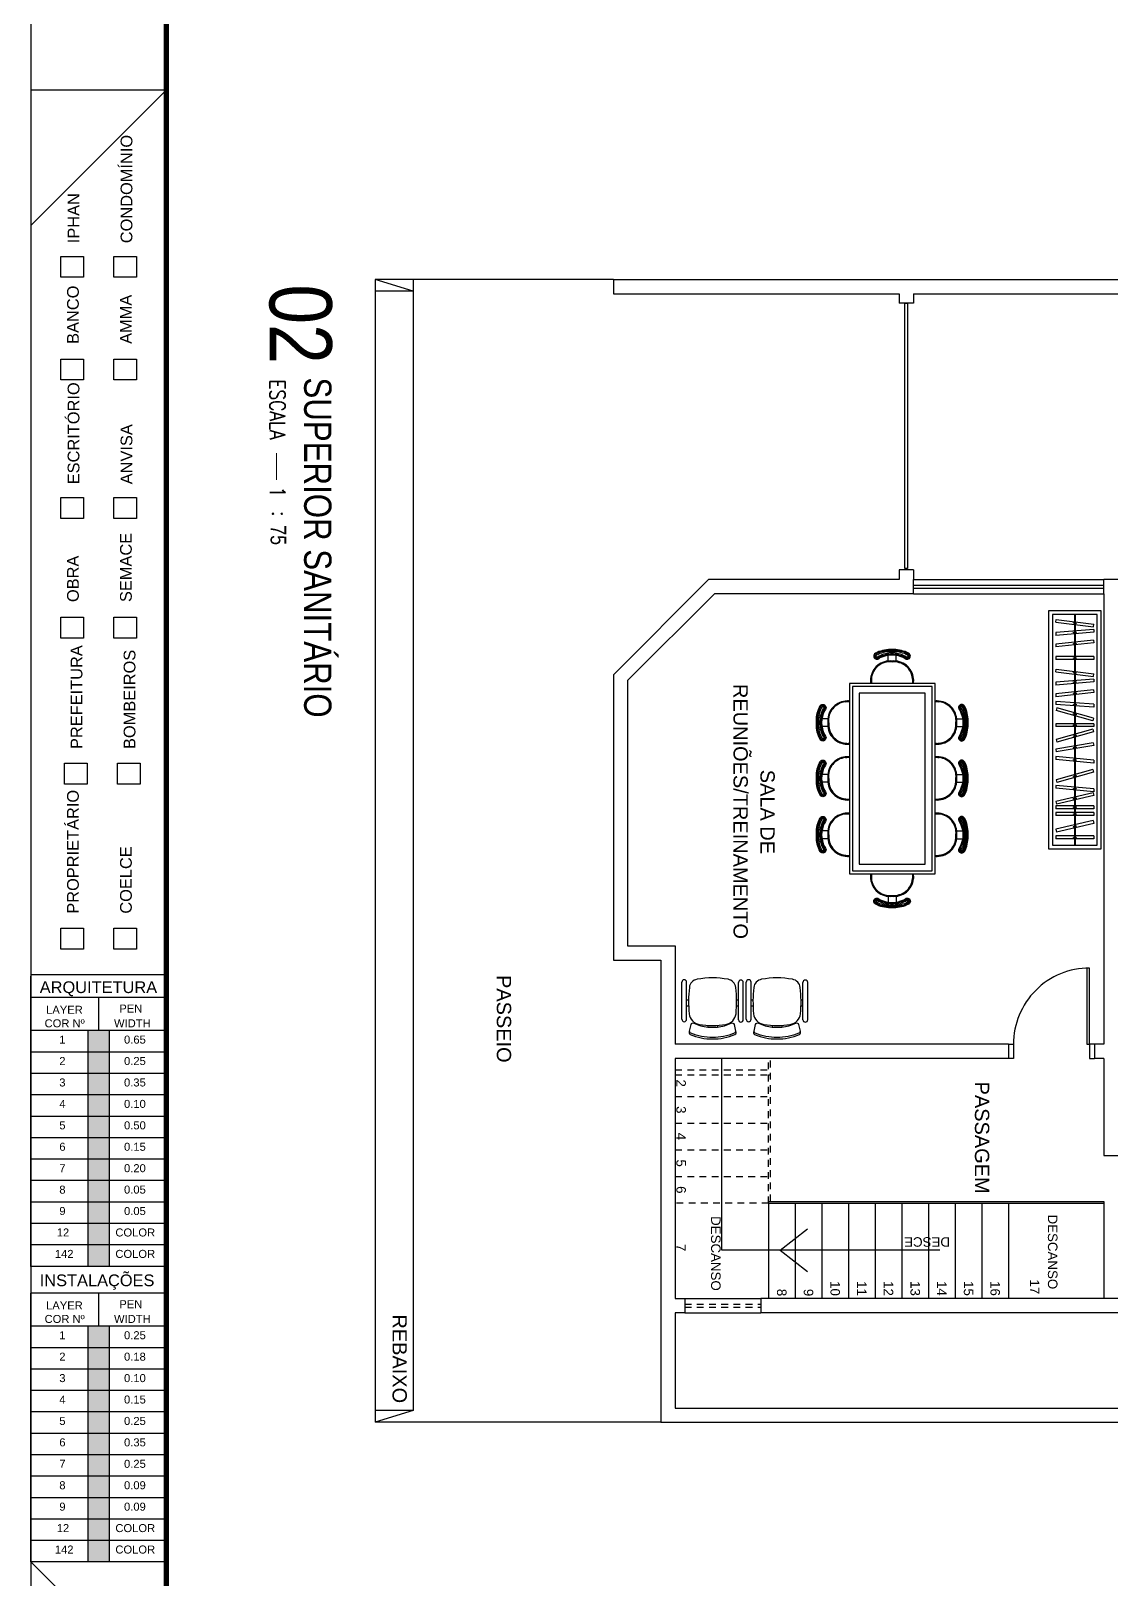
# Model space of a CAD drawing. Header units: millimetres. Extents: x 5512 to 5596, y 903 to 1082.
# Drawn here: x 5511.85 to 5531.81, y 1024.31 to 1052.91 of the extents above; entities that cross this region are included whole.
import ezdxf
from ezdxf.enums import TextEntityAlignment as Align

# ---------------------------------------------------------------- set-up
doc = ezdxf.new("R2010")
doc.units = ezdxf.units.MM
doc.linetypes.add('HIDDEN2', pattern=[0.1875, 0.125, -0.0625])
for name, color, linetype in [('0-COTAS', 8, 'Continuous'), ('E-TXT-G', 3, 'Continuous'), ('E-TXT-Y', 2, 'Continuous'), ('MOVEIS', 7, 'Continuous'), ("PRANCHA - PROJETU'S", 7, 'Continuous')]:
    doc.layers.add(name, color=color, linetype=linetype)
doc.layers.add('E-TXT-W', color=7, linetype='Continuous', lineweight=20)
doc.styles.add('ARIAL', font='arial.ttf', dxfattribs={"height": 2})
doc.styles.add('CARIMBO_DADOS', font='arial.ttf', dxfattribs={"height": 0.1})
doc.styles.add('F2', font='ARIALN.TTF')
doc.styles.add('REG140', font='romans.shx', dxfattribs={"width": 0.8, "height": 0.35})
doc.styles.add('REG80', font='romans.shx', dxfattribs={"width": 0.8, "height": 0.1})
doc.styles.add('SANSSERIF2', font='sanssb__.ttf', dxfattribs={"width": 0.8})

# ---------------------------------------------------------------- blocks, each defined once
blk = doc.blocks.new('ADFSGASDFG')
at = {"layer": "PRANCHA - PROJETU'S"}
h = blk.add_hatch(color=1, dxfattribs=at)
h.set_gradient(color1=(255, 0, 0), color2=(255, 0, 0), tint=1)
h.paths.add_polyline_path([(278.03, 60.265), (277.634, 60.265), (277.634, 59.869), (278.03, 59.869)])
h = blk.add_hatch(color=1, dxfattribs=at)
h.set_gradient(color1=(255, 255, 0), color2=(255, 255, 0), tint=1)
h.paths.add_polyline_path([(278.03, 59.473), (278.03, 59.869), (277.634, 59.869), (277.634, 59.473)])
h = blk.add_hatch(color=1, dxfattribs=at)
h.set_gradient(color1=(0, 255, 0), color2=(0, 255, 0), tint=1)
h.paths.add_polyline_path([(278.03, 59.473), (277.634, 59.473), (277.634, 59.077), (278.03, 59.077)])
h = blk.add_hatch(color=1, dxfattribs=at)
h.set_gradient(color1=(0, 255, 255), color2=(0, 255, 255), tint=1)
h.paths.add_polyline_path([(278.03, 59.077), (277.634, 59.077), (277.634, 58.681), (278.03, 58.681)])
h = blk.add_hatch(color=1, dxfattribs=at)
h.set_gradient(color1=(0, 0, 255), color2=(0, 0, 255), tint=1)
h.paths.add_polyline_path([(278.03, 58.681), (277.634, 58.681), (277.634, 58.285), (278.03, 58.285)])
h = blk.add_hatch(color=1, dxfattribs=at)
h.set_gradient(color1=(255, 0, 255), color2=(255, 0, 255), tint=1)
h.paths.add_polyline_path([(278.03, 58.285), (277.634, 58.285), (277.634, 57.889), (278.03, 57.889)])
h = blk.add_hatch(color=1, dxfattribs=at)
h.set_gradient(color1=(255, 255, 255), tint=1)
h.paths.add_polyline_path([(278.03, 57.889), (277.634, 57.889), (277.634, 57.493), (278.03, 57.493)])
h = blk.add_hatch(color=1, dxfattribs=at)
h.set_gradient(color1=(128, 128, 128), color2=(128, 128, 128), tint=1)
h.paths.add_polyline_path([(278.03, 57.493), (277.634, 57.493), (277.634, 57.097), (278.03, 57.097)])
h = blk.add_hatch(color=1, dxfattribs=at)
h.set_gradient(color1=(192, 192, 192), color2=(192, 192, 192), tint=1)
h.paths.add_polyline_path([(278.03, 57.097), (277.634, 57.097), (277.634, 56.701), (278.03, 56.701)])
h = blk.add_hatch(color=1, dxfattribs=at)
h.set_gradient(color1=(204, 0, 0), color2=(204, 0, 0), tint=1)
h.paths.add_polyline_path([(278.03, 56.305), (278.03, 56.701), (277.634, 56.701), (277.634, 56.305)])
h = blk.add_hatch(color=1, dxfattribs=at)
h.set_gradient(color1=(0, 153, 204), color2=(0, 153, 204), tint=1)
h.paths.add_polyline_path([(278.03, 56.305), (277.634, 56.305), (277.634, 55.909), (278.03, 55.909)])
h = blk.add_hatch(color=1, dxfattribs=at)
h.set_gradient(color1=(255, 0, 0), color2=(255, 0, 0), tint=1)
h.paths.add_polyline_path([(278.03, 54.802), (277.634, 54.802), (277.634, 54.406), (278.03, 54.406)])
h = blk.add_hatch(color=1, dxfattribs=at)
h.set_gradient(color1=(255, 255, 0), color2=(255, 255, 0), tint=1)
h.paths.add_polyline_path([(278.03, 54.01), (278.03, 54.406), (277.634, 54.406), (277.634, 54.01)])
h = blk.add_hatch(color=1, dxfattribs=at)
h.set_gradient(color1=(0, 255, 0), color2=(0, 255, 0), tint=1)
h.paths.add_polyline_path([(278.03, 54.01), (277.634, 54.01), (277.634, 53.614), (278.03, 53.614)])
h = blk.add_hatch(color=1, dxfattribs=at)
h.set_gradient(color1=(0, 255, 255), color2=(0, 255, 255), tint=1)
h.paths.add_polyline_path([(278.03, 53.614), (277.634, 53.614), (277.634, 53.218), (278.03, 53.218)])
h = blk.add_hatch(color=1, dxfattribs=at)
h.set_gradient(color1=(0, 0, 255), color2=(0, 0, 255), tint=1)
h.paths.add_polyline_path([(278.03, 53.218), (277.634, 53.218), (277.634, 52.822), (278.03, 52.822)])
h = blk.add_hatch(color=1, dxfattribs=at)
h.set_gradient(color1=(255, 0, 255), color2=(255, 0, 255), tint=1)
h.paths.add_polyline_path([(278.03, 52.822), (277.634, 52.822), (277.634, 52.426), (278.03, 52.426)])
h = blk.add_hatch(color=1, dxfattribs=at)
h.set_gradient(color1=(255, 255, 255), tint=1)
h.paths.add_polyline_path([(278.03, 52.426), (277.634, 52.426), (277.634, 52.03), (278.03, 52.03)])
h = blk.add_hatch(color=1, dxfattribs=at)
h.set_gradient(color1=(128, 128, 128), color2=(128, 128, 128), tint=1)
h.paths.add_polyline_path([(278.03, 52.03), (277.634, 52.03), (277.634, 51.634), (278.03, 51.634)])
h = blk.add_hatch(color=1, dxfattribs=at)
h.set_gradient(color1=(192, 192, 192), color2=(192, 192, 192), tint=1)
h.paths.add_polyline_path([(278.03, 51.634), (277.634, 51.634), (277.634, 51.238), (278.03, 51.238)])
h = blk.add_hatch(color=1, dxfattribs=at)
h.set_gradient(color1=(204, 0, 0), color2=(204, 0, 0), tint=1)
h.paths.add_polyline_path([(278.03, 50.842), (278.03, 51.238), (277.634, 51.238), (277.634, 50.842)])
h = blk.add_hatch(color=1, dxfattribs=at)
h.set_gradient(color1=(0, 153, 204), color2=(0, 153, 204), tint=1)
h.paths.add_polyline_path([(278.03, 50.842), (277.634, 50.842), (277.634, 50.446), (278.03, 50.446)])
at = {"layer": "PRANCHA - PROJETU'S", "color": 1}
for p, q in [((276.578, 107.346), (276.578, 47.946)), ((279.078, 77.646), (276.578, 75.146)), ((279.078, 77.646), (276.578, 77.646)), ((279.078, 47.946), (276.578, 50.446))]:
    blk.add_line(p, q, dxfattribs=at)
at = {"layer": "PRANCHA - PROJETU'S"}
for p, q in [((279.086, 61.299), (276.578, 61.299)), ((276.578, 55.909), (276.578, 61.272)), ((279.086, 60.876), (276.578, 60.876)), ((279.086, 60.876), (276.578, 60.876)), ((277.832, 60.265), (277.832, 60.876)), ((279.086, 60.876), (279.086, 55.909)), ((279.086, 60.265), (276.578, 60.265)), ((277.634, 55.909), (277.634, 60.265)), ((278.03, 55.909), (278.03, 60.265)), ((279.086, 59.869), (276.578, 59.869)), ((279.086, 59.473), (276.578, 59.473)), ((279.086, 59.077), (276.578, 59.077)), ((279.086, 58.681), (276.578, 58.681)), ((279.086, 58.285), (276.578, 58.285)), ((279.086, 57.889), (276.578, 57.889)), ((279.086, 57.493), (276.578, 57.493)), ((279.086, 57.097), (276.578, 57.097)), ((279.086, 56.701), (276.578, 56.701)), ((279.086, 56.305), (276.578, 56.305)), ((279.086, 55.909), (276.578, 55.909)), ((279.086, 55.413), (276.578, 55.413)), ((276.578, 50.446), (276.578, 55.413)), ((277.832, 54.802), (277.832, 55.413)), ((279.086, 55.413), (279.086, 50.446)), ((279.086, 54.802), (276.578, 54.802)), ((277.634, 50.446), (277.634, 54.802)), ((278.03, 50.446), (278.03, 54.802)), ((279.086, 54.406), (276.578, 54.406)), ((279.086, 54.01), (276.578, 54.01)), ((279.086, 53.614), (276.578, 53.614)), ((279.086, 53.218), (276.578, 53.218)), ((279.086, 52.822), (276.578, 52.822)), ((279.086, 52.426), (276.578, 52.426)), ((279.086, 52.03), (276.578, 52.03)), ((279.086, 51.634), (276.578, 51.634)), ((279.086, 51.238), (276.578, 51.238)), ((279.086, 50.842), (276.578, 50.842)), ((279.086, 50.446), (276.578, 50.446))]:
    blk.add_line(p, q, dxfattribs=at)
at = {"layer": "PRANCHA - PROJETU'S", "color": 4, "const_width": 0.1}
blk.add_lwpolyline([(279.078, 106.346), (359.678, 106.346), (359.678, 48.946), (279.078, 48.946)], close=True, dxfattribs=at)
at = {"layer": "PRANCHA - PROJETU'S"}
for points in [[(277.13, 74.573), (277.548, 74.573), (277.548, 74.187), (277.13, 74.187)], [(278.109, 74.573), (278.526, 74.573), (278.526, 74.187), (278.109, 74.187)], [(277.13, 72.674), (277.548, 72.674), (277.548, 72.289), (277.13, 72.289)], [(278.109, 72.674), (278.526, 72.674), (278.526, 72.289), (278.109, 72.289)], [(277.13, 70.118), (277.548, 70.118), (277.548, 69.732), (277.13, 69.732)], [(278.109, 70.118), (278.526, 70.118), (278.526, 69.732), (278.109, 69.732)], [(277.13, 67.904), (277.548, 67.904), (277.548, 67.518), (277.13, 67.518)], [(278.109, 67.904), (278.526, 67.904), (278.526, 67.518), (278.109, 67.518)], [(277.197, 65.206), (277.615, 65.206), (277.615, 64.821), (277.197, 64.821)], [(278.176, 65.206), (278.594, 65.206), (278.594, 64.821), (278.176, 64.821)], [(277.13, 62.158), (277.548, 62.158), (277.548, 61.773), (277.13, 61.773)], [(278.109, 62.158), (278.526, 62.158), (278.526, 61.773), (278.109, 61.773)]]:
    blk.add_lwpolyline(points, close=True, dxfattribs=at)
at = {"layer": "PRANCHA - PROJETU'S", "color": 2, "style": 'ARIAL'}
for s, height, p in [('CONDOMÍNIO', 0.2168, (278.235, 74.816)), ('IPHAN', 0.2168, (277.256, 74.816)), ('BANCO', 0.2168, (277.245, 72.956)), ('AMMA', 0.2168, (278.224, 72.956)), ('ESCRITÓRIO', 0.2168, (277.256, 70.361)), ('ANVISA', 0.2168, (278.235, 70.361)), ('SEMACE', 0.2168, (278.224, 68.185)), ('OBRA', 0.2168, (277.245, 68.185)), ('PREFEITURA', 0.2168, (277.312, 65.469)), ('BOMBEIROS', 0.2168, (278.291, 65.469)), ('PROPRIETÁRIO', 0.21676, (277.245, 62.426)), ('COELCE', 0.2168, (278.224, 62.426))]:
    blk.add_text(s, height=height, rotation=90, dxfattribs=at).set_placement(p, align=Align.TOP_LEFT)
for s, p in [('ARQUITETURA', (276.74, 61.176)), ('INSTALAÇÕES', (276.74, 55.759))]:
    blk.add_text(s, height=0.21676, dxfattribs=at).set_placement(p, align=Align.TOP_LEFT)
at = {"layer": "PRANCHA - PROJETU'S", "style": 'ARIAL'}
for s, height, p in [('LAYER', 0.1479, (276.858, 60.724)), ('PEN', 0.1479, (278.211, 60.747)), ('COR Nº', 0.1479, (276.83, 60.474)), ('WIDTH', 0.1479, (278.113, 60.474)), ('1', 0.148, (277.102, 60.173)), ('0.65', 0.1479, (278.298, 60.173)), ('2', 0.148, (277.102, 59.777)), ('0.25', 0.1479, (278.298, 59.777)), ('3', 0.148, (277.102, 59.381)), ('0.35', 0.1479, (278.298, 59.381)), ('4', 0.148, (277.102, 58.985)), ('0.10', 0.1479, (278.298, 58.985)), ('5', 0.148, (277.102, 58.589)), ('0.50', 0.1479, (278.298, 58.589)), ('6', 0.148, (277.102, 58.193)), ('0.15', 0.1479, (278.298, 58.193)), ('7', 0.148, (277.102, 57.797)), ('0.20', 0.1479, (278.298, 57.797)), ('8', 0.148, (277.102, 57.401)), ('0.05', 0.1479, (278.298, 57.401)), ('9', 0.148, (277.102, 57.005)), ('0.05', 0.1479, (278.298, 57.005)), ('12', 0.1479, (277.055, 56.609)), ('COLOR', 0.1479, (278.138, 56.609)), ('142', 0.1479, (277.02, 56.213)), ('COLOR', 0.1479, (278.138, 56.213)), ('LAYER', 0.1479, (276.858, 55.261)), ('PEN', 0.1479, (278.211, 55.284)), ('COR Nº', 0.1479, (276.83, 55.011)), ('WIDTH', 0.1479, (278.113, 55.011)), ('1', 0.148, (277.102, 54.71)), ('0.25', 0.1479, (278.298, 54.71)), ('2', 0.148, (277.102, 54.314)), ('0.18', 0.1479, (278.298, 54.314)), ('3', 0.148, (277.102, 53.918)), ('0.10', 0.1479, (278.298, 53.918)), ('4', 0.148, (277.102, 53.522)), ('0.15', 0.1479, (278.298, 53.522)), ('5', 0.148, (277.102, 53.126)), ('0.25', 0.1479, (278.298, 53.126)), ('6', 0.148, (277.102, 52.73)), ('0.35', 0.1479, (278.298, 52.73)), ('7', 0.148, (277.102, 52.334)), ('0.25', 0.1479, (278.298, 52.334)), ('8', 0.148, (277.102, 51.938)), ('0.09', 0.1479, (278.298, 51.938)), ('9', 0.148, (277.102, 51.542)), ('0.09', 0.1479, (278.298, 51.542)), ('12', 0.1479, (277.055, 51.146)), ('COLOR', 0.1479, (278.138, 51.146)), ('142', 0.1479, (277.02, 50.75)), ('COLOR', 0.1479, (278.138, 50.75))]:
    blk.add_text(s, height=height, dxfattribs=at).set_placement(p, align=Align.TOP_LEFT)
blk = doc.blocks.new('MESA3')
for p, q in [((-0.028, 1.198), (-0.028, 1.26)), ((0.056, 1.198), (0.056, 1.26)), ((-0.665, 0.593), (-0.727, 0.593)), ((-0.665, 0.51), (-0.727, 0.51)), ((0.688, 0.593), (0.75, 0.593)), ((0.688, 0.51), (0.75, 0.51)), ((-0.665, 0.001), (-0.727, 0.001)), ((0.688, 0.001), (0.75, 0.001)), ((-0.665, -0.082), (-0.727, -0.082)), ((0.688, -0.082), (0.75, -0.082)), ((-0.665, -0.584), (-0.727, -0.584)), ((0.688, -0.584), (0.75, -0.584)), ((-0.665, -0.667), (-0.727, -0.667)), ((0.688, -0.667), (0.75, -0.667)), ((-0.028, -1.272), (-0.028, -1.334)), ((0.056, -1.272), (0.056, -1.334))]:
    blk.add_line(p, q)
for points in [[(-0.004, 1.319), (0.032, 1.319, -0.126461), (0.189, 1.28, -1.05486), (0.154, 1.223), (0.137, 1.234, 0.10861), (0.014, 1.264, 0.10861), (-0.109, 1.234), (-0.126, 1.223, -1.05486), (-0.161, 1.28, -0.126461), (-0.004, 1.319), (0.031, 1.319)], [(-0.785, 0.569), (-0.785, 0.533, 0.126461), (-0.747, 0.377, 1.05486), (-0.69, 0.412), (-0.701, 0.429, -0.10861), (-0.73, 0.552, -0.10861), (-0.701, 0.675), (-0.69, 0.692, 1.05486), (-0.747, 0.727, 0.126461), (-0.785, 0.57), (-0.785, 0.534)], [(0.808, 0.569), (0.808, 0.533, -0.126461), (0.77, 0.377, -1.05486), (0.713, 0.412), (0.724, 0.429, 0.10861), (0.753, 0.552, 0.10861), (0.724, 0.675), (0.713, 0.692, -1.05486), (0.77, 0.727, -0.126461), (0.808, 0.57), (0.808, 0.534)], [(-0.785, -0.023), (-0.785, -0.059, 0.126461), (-0.747, -0.215, 1.05486), (-0.69, -0.18), (-0.701, -0.163, -0.10861), (-0.73, -0.04, -0.10861), (-0.701, 0.083), (-0.69, 0.1, 1.05486), (-0.747, 0.135, 0.126461), (-0.785, -0.022), (-0.785, -0.058)], [(0.808, -0.023), (0.808, -0.059, -0.126461), (0.77, -0.215, -1.05486), (0.713, -0.18), (0.724, -0.163, 0.10861), (0.753, -0.04, 0.10861), (0.724, 0.083), (0.713, 0.1, -1.05486), (0.77, 0.135, -0.126461), (0.808, -0.022), (0.808, -0.058)], [(-0.785, -0.608), (-0.785, -0.644, 0.126461), (-0.747, -0.8, 1.05486), (-0.69, -0.765), (-0.701, -0.748, -0.10861), (-0.73, -0.625, -0.10861), (-0.701, -0.502), (-0.69, -0.485, 1.05486), (-0.747, -0.45, 0.126461), (-0.785, -0.607), (-0.785, -0.643)], [(0.808, -0.608), (0.808, -0.644, -0.126461), (0.77, -0.8, -1.05486), (0.713, -0.765), (0.724, -0.748, 0.10861), (0.753, -0.625, 0.10861), (0.724, -0.502), (0.713, -0.485, -1.05486), (0.77, -0.45, -0.126461), (0.808, -0.607), (0.808, -0.643)], [(-0.004, -1.392), (0.032, -1.392, 0.126461), (0.189, -1.354, 1.05486), (0.154, -1.297), (0.137, -1.308, -0.10861), (0.014, -1.338, -0.10861), (-0.109, -1.308), (-0.126, -1.297, 1.05486), (-0.161, -1.354, 0.126461), (-0.004, -1.392), (0.031, -1.392)]]:
    blk.add_lwpolyline(points, format="xyb")
for points in [[(0.014, 1.313), (0.032, 1.313, -0.12647), (0.186, 1.275, -1.057116), (0.157, 1.229), (0.14, 1.24, 0.109005), (0.014, 1.27, 0.109005), (-0.112, 1.24), (-0.13, 1.229, -1.057116), (-0.158, 1.275, -0.12647), (-0.004, 1.313)], [(0.014, 1.308), (0.032, 1.308, -0.126475), (0.184, 1.271, -1.059183), (0.16, 1.232), (0.142, 1.243, 0.109269), (0.014, 1.274, 0.109269), (-0.114, 1.243), (-0.132, 1.232, -1.059183), (-0.156, 1.271, -0.126475), (-0.004, 1.308)], [(0.014, 1.296), (0.032, 1.296, -0.126481), (0.178, 1.26, -1.071489), (0.167, 1.243), (0.148, 1.254, 0.110003), (0.014, 1.287, 0.110003), (-0.12, 1.254), (-0.139, 1.243, -1.071489), (-0.15, 1.26, -0.126481), (-0.004, 1.296)], [(-0.779, 0.552), (-0.779, 0.533, 0.12647), (-0.741, 0.38, 1.057116), (-0.695, 0.408), (-0.706, 0.426, -0.109005), (-0.737, 0.552, -0.109005), (-0.706, 0.678), (-0.695, 0.695, 1.057116), (-0.741, 0.724, 0.12647), (-0.779, 0.57)], [(-0.775, 0.552), (-0.775, 0.533, 0.126475), (-0.737, 0.382, 1.059183), (-0.699, 0.406), (-0.71, 0.423, -0.109269), (-0.741, 0.552, -0.109269), (-0.71, 0.68), (-0.699, 0.698, 1.059183), (-0.737, 0.722, 0.126475), (-0.775, 0.57)], [(-0.762, 0.552), (-0.762, 0.533, 0.126481), (-0.726, 0.388, 1.071489), (-0.709, 0.399), (-0.721, 0.417, -0.110003), (-0.753, 0.552, -0.110003), (-0.721, 0.686), (-0.709, 0.705, 1.071489), (-0.726, 0.716, 0.126481), (-0.762, 0.57)], [(0.802, 0.552), (0.802, 0.533, -0.12647), (0.764, 0.38, -1.057116), (0.718, 0.408), (0.729, 0.426, 0.109005), (0.76, 0.552, 0.109005), (0.729, 0.678), (0.718, 0.695, -1.057116), (0.764, 0.724, -0.12647), (0.802, 0.57)], [(0.798, 0.552), (0.798, 0.533, -0.126475), (0.76, 0.382, -1.059183), (0.722, 0.406), (0.733, 0.423, 0.109269), (0.764, 0.552, 0.109269), (0.733, 0.68), (0.722, 0.698, -1.059183), (0.76, 0.722, -0.126475), (0.798, 0.57)], [(0.785, 0.552), (0.785, 0.533, -0.126481), (0.749, 0.388, -1.071489), (0.732, 0.399), (0.744, 0.417, 0.110003), (0.776, 0.552, 0.110003), (0.744, 0.686), (0.732, 0.705, -1.071489), (0.749, 0.716, -0.126481), (0.785, 0.57)], [(-0.779, -0.04), (-0.779, -0.059, 0.12647), (-0.741, -0.212, 1.057116), (-0.695, -0.184), (-0.706, -0.166, -0.109005), (-0.737, -0.04, -0.109005), (-0.706, 0.086), (-0.695, 0.103, 1.057116), (-0.741, 0.132, 0.12647), (-0.779, -0.022)], [(-0.775, -0.04), (-0.775, -0.059, 0.126475), (-0.737, -0.21, 1.059183), (-0.699, -0.186), (-0.71, -0.169, -0.109269), (-0.741, -0.04, -0.109269), (-0.71, 0.088), (-0.699, 0.106, 1.059183), (-0.737, 0.13, 0.126475), (-0.775, -0.022)], [(-0.762, -0.04), (-0.762, -0.059, 0.126481), (-0.726, -0.204, 1.071489), (-0.709, -0.193), (-0.721, -0.175, -0.110003), (-0.753, -0.04, -0.110003), (-0.721, 0.094), (-0.709, 0.113, 1.071489), (-0.726, 0.124, 0.126481), (-0.762, -0.022)], [(0.802, -0.04), (0.802, -0.059, -0.12647), (0.764, -0.212, -1.057116), (0.718, -0.184), (0.729, -0.166, 0.109005), (0.76, -0.04, 0.109005), (0.729, 0.086), (0.718, 0.103, -1.057116), (0.764, 0.132, -0.12647), (0.802, -0.022)], [(0.798, -0.04), (0.798, -0.059, -0.126475), (0.76, -0.21, -1.059183), (0.722, -0.186), (0.733, -0.169, 0.109269), (0.764, -0.04, 0.109269), (0.733, 0.088), (0.722, 0.106, -1.059183), (0.76, 0.13, -0.126475), (0.798, -0.022)], [(0.785, -0.04), (0.785, -0.059, -0.126481), (0.749, -0.204, -1.071489), (0.732, -0.193), (0.744, -0.175, 0.110003), (0.776, -0.04, 0.110003), (0.744, 0.094), (0.732, 0.113, -1.071489), (0.749, 0.124, -0.126481), (0.785, -0.022)], [(-0.779, -0.625), (-0.779, -0.644, 0.12647), (-0.741, -0.797, 1.057116), (-0.695, -0.769), (-0.706, -0.751, -0.109005), (-0.737, -0.625, -0.109005), (-0.706, -0.499), (-0.695, -0.482, 1.057116), (-0.741, -0.453, 0.12647), (-0.779, -0.607)], [(-0.775, -0.625), (-0.775, -0.644, 0.126475), (-0.737, -0.795, 1.059183), (-0.699, -0.771), (-0.71, -0.753, -0.109269), (-0.741, -0.625, -0.109269), (-0.71, -0.497), (-0.699, -0.479, 1.059183), (-0.737, -0.455, 0.126475), (-0.775, -0.607)], [(-0.762, -0.625), (-0.762, -0.644, 0.126481), (-0.726, -0.789, 1.071489), (-0.709, -0.778), (-0.721, -0.76, -0.110003), (-0.753, -0.625, -0.110003), (-0.721, -0.491), (-0.709, -0.472, 1.071489), (-0.726, -0.461, 0.126481), (-0.762, -0.607)], [(0.802, -0.625), (0.802, -0.644, -0.12647), (0.764, -0.797, -1.057116), (0.718, -0.769), (0.729, -0.751, 0.109005), (0.76, -0.625, 0.109005), (0.729, -0.499), (0.718, -0.482, -1.057116), (0.764, -0.453, -0.12647), (0.802, -0.607)], [(0.798, -0.625), (0.798, -0.644, -0.126475), (0.76, -0.795, -1.059183), (0.722, -0.771), (0.733, -0.753, 0.109269), (0.764, -0.625, 0.109269), (0.733, -0.497), (0.722, -0.479, -1.059183), (0.76, -0.455, -0.126475), (0.798, -0.607)], [(0.785, -0.625), (0.785, -0.644, -0.126481), (0.749, -0.789, -1.071489), (0.732, -0.778), (0.744, -0.76, 0.110003), (0.776, -0.625, 0.110003), (0.744, -0.491), (0.732, -0.472, -1.071489), (0.749, -0.461, -0.126481), (0.785, -0.607)], [(0.014, -1.386), (0.032, -1.386, 0.12647), (0.186, -1.348, 1.057116), (0.157, -1.302), (0.14, -1.313, -0.109005), (0.014, -1.344, -0.109005), (-0.112, -1.313), (-0.13, -1.302, 1.057116), (-0.158, -1.348, 0.12647), (-0.004, -1.386)], [(0.014, -1.382), (0.032, -1.382, 0.126475), (0.184, -1.345, 1.059183), (0.16, -1.306), (0.142, -1.317, -0.109269), (0.014, -1.348, -0.109269), (-0.114, -1.317), (-0.132, -1.306, 1.059183), (-0.156, -1.345, 0.126475), (-0.004, -1.382)], [(0.014, -1.369), (0.032, -1.369, 0.126481), (0.178, -1.334, 1.071489), (0.167, -1.316), (0.148, -1.328, -0.110003), (0.014, -1.361, -0.110003), (-0.12, -1.328), (-0.139, -1.316, 1.071489), (-0.15, -1.334, 0.126481), (-0.004, -1.369)]]:
    blk.add_lwpolyline(points, format="xyb", close=True)
for points in [[(-0.438, -1.037), (0.462, -1.037), (0.462, 0.963), (-0.438, 0.963)], [(-0.406, -1.004), (0.429, -1.004), (0.429, 0.93), (-0.406, 0.93)], [(-0.335, -0.934), (0.359, -0.934), (0.359, 0.86), (-0.335, 0.86)]]:
    blk.add_lwpolyline(points, close=True)
for centre, radius, start, end in [((-0.007, 0.994), 0.205, 84.0185, 174.1891), ((-0.007, 0.994), 0.195, 84.0185, 174.1891), ((0.035, 0.994), 0.205, 5.8109, 95.9815), ((0.035, 0.994), 0.197, 5.8109, 95.9815), ((-0.089, 0.993), 0.125, 169.512, 193.6547), ((-0.089, 0.993), 0.115, 169.512, 193.6547), ((0.116, 0.993), 0.115, 346.3453, 10.488), ((0.116, 0.993), 0.125, 346.3453, 10.488), ((-0.461, 0.573), 0.205, 95.8109, 185.9815), ((-0.461, 0.573), 0.195, 95.8109, 185.9815), ((-0.459, 0.654), 0.125, 80.5286, 100.488), ((-0.459, 0.654), 0.115, 79.7648, 100.488), ((0.482, 0.654), 0.125, 79.512, 99.4714), ((0.482, 0.654), 0.115, 79.512, 100.2352), ((0.484, 0.573), 0.195, 354.0185, 84.1891), ((0.484, 0.573), 0.205, 354.0185, 84.1891), ((-0.461, 0.53), 0.205, 174.0185, 264.1891), ((-0.461, 0.53), 0.197, 174.0185, 264.1891), ((0.484, 0.53), 0.197, 275.8109, 5.9815), ((0.484, 0.53), 0.205, 275.8109, 5.9815), ((-0.459, 0.449), 0.125, 259.512, 279.4714), ((-0.459, 0.449), 0.115, 259.512, 280.2537), ((0.482, 0.449), 0.115, 259.7463, 280.488), ((0.482, 0.449), 0.125, 260.5286, 280.488), ((-0.461, -0.019), 0.205, 95.8109, 185.9815), ((-0.461, -0.019), 0.195, 95.8109, 185.9815), ((-0.459, 0.062), 0.125, 80.5286, 100.488), ((-0.459, 0.062), 0.115, 79.7648, 100.488), ((0.482, 0.062), 0.125, 79.512, 99.4714), ((0.482, 0.062), 0.115, 79.512, 100.2352), ((0.484, -0.019), 0.195, 354.0185, 84.1891), ((0.484, -0.019), 0.205, 354.0185, 84.1891), ((-0.461, -0.062), 0.205, 174.0185, 264.1891), ((-0.461, -0.062), 0.197, 174.0185, 264.1891), ((0.484, -0.062), 0.197, 275.8109, 5.9815), ((0.484, -0.062), 0.205, 275.8109, 5.9815), ((-0.459, -0.143), 0.125, 259.512, 279.4714), ((-0.459, -0.143), 0.115, 259.512, 280.2537), ((0.482, -0.143), 0.115, 259.7463, 280.488), ((0.482, -0.143), 0.125, 260.5286, 280.488), ((-0.461, -0.604), 0.205, 95.8109, 185.9815), ((-0.461, -0.604), 0.195, 95.8109, 185.9815), ((-0.459, -0.523), 0.125, 80.5286, 100.488), ((-0.459, -0.523), 0.115, 79.7648, 100.488), ((0.482, -0.523), 0.125, 79.512, 99.4714), ((0.482, -0.523), 0.115, 79.512, 100.2352), ((0.484, -0.604), 0.195, 354.0185, 84.1891), ((0.484, -0.604), 0.205, 354.0185, 84.1891), ((-0.461, -0.647), 0.205, 174.0185, 264.1891), ((-0.461, -0.647), 0.197, 174.0185, 264.1891), ((0.484, -0.647), 0.197, 275.8109, 5.9815), ((0.484, -0.647), 0.205, 275.8109, 5.9815), ((-0.459, -0.728), 0.125, 259.512, 279.4714), ((-0.459, -0.728), 0.115, 259.512, 280.2537), ((0.482, -0.728), 0.115, 259.7463, 280.488), ((0.482, -0.728), 0.125, 260.5286, 280.488), ((-0.089, -1.066), 0.125, 166.3453, 190.488), ((-0.007, -1.068), 0.205, 185.8109, 275.9815), ((-0.089, -1.066), 0.115, 166.3453, 190.488), ((-0.007, -1.068), 0.195, 185.8109, 275.9815), ((0.035, -1.068), 0.205, 264.0185, 354.1891), ((0.035, -1.068), 0.197, 264.0185, 354.1891), ((0.116, -1.066), 0.115, 349.512, 13.6547), ((0.116, -1.066), 0.125, 349.512, 13.6547)]:
    blk.add_arc(centre, radius, start, end)
blk = doc.blocks.new('IND_DES')
at = {"layer": 'E-TXT-W'}
blk.add_line((0.0269, -0.2428), (0.1984, -0.2428), dxfattribs=at)
at = {"layer": 'E-TXT-G', "style": 'REG80', "width": 0.8}
for s, p in [('ESCALA', (-0.4463, -0.2864)), ('1', (0.2426, -0.2864)), (':', (0.3988, -0.2706))]:
    blk.add_text(s, height=0.1, dxfattribs=at).set_placement(p)
blk.add_attdef('ESCALA', (0.4897, -0.2812), '', height=0.1, dxfattribs=at)
at = {"layer": 'E-TXT-W', "style": 'SANSSERIF2', "width": 0.6}
blk.add_attdef('00', text='', height=0.4, dxfattribs=at).set_placement((-0.7083, -0.2881), align=Align.CENTER)
at = {"layer": 'E-TXT-Y', "style": 'REG140', "width": 0.8}
for tag, p in [('PROJETO', (-0.4563, 0.1829)), ('DESENHO', (-0.4582, -0.0658))]:
    blk.add_attdef(tag, p, '', height=0.175, dxfattribs=at)
blk = doc.blocks.new('CADEIRA2')
at = {"layer": 'MOVEIS'}
for p, q in [((-0.315, 0.207), (-0.315, 0.598)), ((-0.265, 0.207), (-0.265, 0.598)), ((0.28, 0.203), (0.28, 0.594)), ((0.33, 0.203), (0.33, 0.594)), ((-0.245, 0.407), (-0.265, 0.407)), ((-0.244, 0.346), (-0.265, 0.346)), ((0.28, 0.346), (0.259, 0.346)), ((0.28, 0.407), (0.26, 0.407)), ((-0.042, 0.144), (-0.042, 0.125)), ((0.058, 0.144), (0.058, 0.125))]:
    blk.add_line(p, q, dxfattribs=at)
blk.add_lwpolyline([(0.147, 0.153, 0.340817), (0.254, 0.266, 0.05523), (0.251, 0.541, 0.328643), (0.17, 0.627, 0.09095), (-0.155, 0.627, 0.328643), (-0.236, 0.541, 0.05523), (-0.238, 0.266, 0.340817), (-0.132, 0.153, 0.077917)], format="xyb", close=True, dxfattribs=at)
for points in [[(0.058, 0.125, 0.100785), (0.204, 0.167, -0.49505), (0.233, 0.154), (0.249, 0.083, -0.365963), (0.236, 0.06, -0.0944), (0.008, 0.015, -0.0944), (-0.221, 0.06, -0.365963), (-0.233, 0.083), (-0.217, 0.154, -0.49505), (-0.188, 0.167, 0.100785), (-0.042, 0.125, 0.100785)], [(-0.233, 0.081, 0.481357), (-0.228, 0.046, 0.097119), (0.008, 0.001, 0.097119), (0.243, 0.046, 0.481357), (0.249, 0.081)]]:
    blk.add_lwpolyline(points, format="xyb", dxfattribs=at)
for centre, radius, start, end in [((-0.29, 0.598), 0.025, 0, 180), ((0.305, 0.594), 0.025, 0, 180), ((-0.29, 0.207), 0.025, 180, 0), ((0.305, 0.203), 0.025, 180, 0), ((0.008, 0.67), 0.547, 264.7595, 275.2405)]:
    blk.add_arc(centre, radius, start, end, dxfattribs=at)
blk = doc.blocks.new('GUARD250')
at = {"layer": 'MOVEIS'}
for p, q in [((2.5, 0.55), (0, 0.55)), ((0, 0.55), (0, 0)), ((2.46, 0.51), (0.04, 0.51)), ((0.04, 0.51), (0.04, 0.04)), ((2.46, 0.04), (2.46, 0.51)), ((2.5, 0), (2.5, 0.55)), ((0.091, 0.078), (0.14, 0.475)), ((0.12, 0.074), (0.17, 0.471)), ((0.17, 0.471), (0.14, 0.475)), ((0.196, 0.473), (0.226, 0.475)), ((0.196, 0.473), (0.228, 0.074)), ((0.226, 0.475), (0.258, 0.077)), ((0.308, 0.472), (0.337, 0.475)), ((0.308, 0.472), (0.351, 0.074)), ((0.337, 0.475), (0.38, 0.077)), ((0.481, 0.475), (0.481, 0.075)), ((0.481, 0.475), (0.511, 0.475)), ((0.511, 0.475), (0.511, 0.075)), ((0.612, 0.078), (0.662, 0.475)), ((0.642, 0.074), (0.691, 0.471)), ((0.691, 0.471), (0.662, 0.475)), ((0.718, 0.473), (0.747, 0.475)), ((0.718, 0.473), (0.75, 0.074)), ((0.747, 0.475), (0.78, 0.077)), ((0.829, 0.472), (0.859, 0.475)), ((0.829, 0.472), (0.872, 0.074)), ((0.859, 0.475), (0.902, 0.077)), ((0.982, 0.475), (0.954, 0.076)), ((0.982, 0.475), (1.012, 0.473)), ((1.012, 0.473), (0.984, 0.074)), ((1.127, 0.472), (1.018, 0.087)), ((1.156, 0.464), (1.047, 0.079)), ((1.127, 0.472), (1.156, 0.464)), ((1.186, 0.475), (1.186, 0.075)), ((1.186, 0.475), (1.216, 0.475)), ((1.216, 0.475), (1.216, 0.075)), ((1.243, 0.464), (1.272, 0.472)), ((1.243, 0.464), (1.351, 0.079)), ((1.272, 0.472), (1.38, 0.087)), ((1.387, 0.469), (1.416, 0.474)), ((1.387, 0.469), (1.453, 0.075)), ((1.416, 0.474), (1.482, 0.08)), ((1.569, 0.475), (1.531, 0.077)), ((1.599, 0.473), (1.561, 0.074)), ((1.569, 0.475), (1.599, 0.473)), ((1.666, 0.464), (1.695, 0.472)), ((1.666, 0.464), (1.775, 0.079)), ((1.695, 0.472), (1.804, 0.087)), ((1.87, 0.475), (1.833, 0.077)), ((1.9, 0.473), (1.863, 0.074)), ((1.87, 0.475), (1.9, 0.473)), ((1.911, 0.466), (1.94, 0.473)), ((1.911, 0.466), (2.003, 0.076)), ((1.94, 0.473), (2.032, 0.083)), ((2.048, 0.475), (2.048, 0.075)), ((2.048, 0.475), (2.078, 0.475)), ((2.078, 0.475), (2.078, 0.075)), ((2.119, 0.475), (2.119, 0.075)), ((2.119, 0.475), (2.149, 0.475)), ((2.149, 0.475), (2.149, 0.075)), ((2.203, 0.466), (2.232, 0.473)), ((2.203, 0.466), (2.294, 0.076)), ((2.232, 0.473), (2.324, 0.083)), ((2.363, 0.475), (2.363, 0.075)), ((2.363, 0.475), (2.393, 0.475)), ((2.393, 0.475), (2.393, 0.075)), ((0.04, 0.28), (2.46, 0.28)), ((0.04, 0.27), (2.46, 0.27)), ((0.129, 0.29), (0.126, 0.26)), ((0.131, 0.26), (0.126, 0.26)), ((0.129, 0.29), (0.134, 0.289)), ((0.134, 0.289), (0.131, 0.26)), ((0.223, 0.289), (0.228, 0.29)), ((0.226, 0.26), (0.223, 0.289)), ((0.231, 0.26), (0.226, 0.26)), ((0.231, 0.26), (0.228, 0.29)), ((0.34, 0.289), (0.345, 0.29)), ((0.343, 0.26), (0.34, 0.289)), ((0.348, 0.26), (0.343, 0.26)), ((0.348, 0.26), (0.345, 0.29)), ((0.494, 0.29), (0.499, 0.29)), ((0.494, 0.26), (0.494, 0.29)), ((0.499, 0.26), (0.494, 0.26)), ((0.499, 0.26), (0.499, 0.29)), ((0.651, 0.29), (0.647, 0.26)), ((0.652, 0.26), (0.647, 0.26)), ((0.651, 0.29), (0.656, 0.289)), ((0.656, 0.289), (0.652, 0.26)), ((0.745, 0.289), (0.75, 0.29)), ((0.747, 0.26), (0.745, 0.289)), ((0.752, 0.26), (0.747, 0.26)), ((0.752, 0.26), (0.75, 0.29)), ((0.862, 0.289), (0.867, 0.29)), ((0.865, 0.26), (0.862, 0.289)), ((0.87, 0.26), (0.865, 0.26)), ((0.87, 0.26), (0.867, 0.29)), ((0.979, 0.26), (0.981, 0.29)), ((0.984, 0.26), (0.979, 0.26)), ((0.981, 0.29), (0.986, 0.29)), ((0.984, 0.26), (0.986, 0.29)), ((1.08, 0.262), (1.089, 0.291)), ((1.085, 0.261), (1.08, 0.262)), ((1.085, 0.261), (1.093, 0.289)), ((1.089, 0.291), (1.093, 0.289)), ((1.198, 0.26), (1.198, 0.29)), ((1.198, 0.29), (1.203, 0.29)), ((1.203, 0.26), (1.198, 0.26)), ((1.203, 0.26), (1.203, 0.29)), ((1.305, 0.289), (1.31, 0.291)), ((1.313, 0.261), (1.305, 0.289)), ((1.318, 0.262), (1.31, 0.291)), ((1.318, 0.262), (1.313, 0.261)), ((1.43, 0.289), (1.435, 0.29)), ((1.435, 0.259), (1.43, 0.289)), ((1.44, 0.26), (1.435, 0.29)), ((1.44, 0.26), (1.435, 0.259)), ((1.561, 0.26), (1.564, 0.29)), ((1.566, 0.26), (1.561, 0.26)), ((1.564, 0.29), (1.569, 0.289)), ((1.566, 0.26), (1.569, 0.289)), ((1.729, 0.289), (1.733, 0.291)), ((1.737, 0.261), (1.729, 0.289)), ((1.741, 0.262), (1.733, 0.291)), ((1.741, 0.262), (1.737, 0.261)), ((1.862, 0.26), (1.865, 0.29)), ((1.867, 0.26), (1.862, 0.26)), ((1.865, 0.29), (1.87, 0.289)), ((1.867, 0.26), (1.87, 0.289)), ((1.965, 0.288), (1.97, 0.289)), ((1.972, 0.259), (1.965, 0.288)), ((1.977, 0.26), (1.97, 0.289)), ((1.977, 0.26), (1.972, 0.259)), ((2.06, 0.26), (2.06, 0.29)), ((2.06, 0.29), (2.065, 0.29)), ((2.065, 0.26), (2.06, 0.26)), ((2.065, 0.26), (2.065, 0.29)), ((2.131, 0.26), (2.131, 0.29)), ((2.131, 0.29), (2.136, 0.29)), ((2.136, 0.26), (2.131, 0.26)), ((2.136, 0.26), (2.136, 0.29)), ((2.257, 0.288), (2.262, 0.289)), ((2.264, 0.259), (2.257, 0.288)), ((2.269, 0.26), (2.262, 0.289)), ((2.269, 0.26), (2.264, 0.259)), ((2.376, 0.26), (2.376, 0.29)), ((2.376, 0.29), (2.381, 0.29)), ((2.381, 0.26), (2.376, 0.26)), ((2.381, 0.26), (2.381, 0.29)), ((0, 0), (2.5, 0)), ((0.04, 0.04), (2.46, 0.04)), ((0.12, 0.074), (0.091, 0.078)), ((0.228, 0.074), (0.258, 0.077)), ((0.351, 0.074), (0.38, 0.077)), ((0.481, 0.075), (0.511, 0.075)), ((0.642, 0.074), (0.612, 0.078)), ((0.75, 0.074), (0.78, 0.077)), ((0.872, 0.074), (0.902, 0.077)), ((0.954, 0.076), (0.984, 0.074)), ((1.018, 0.087), (1.047, 0.079)), ((1.186, 0.075), (1.216, 0.075)), ((1.351, 0.079), (1.38, 0.087)), ((1.453, 0.075), (1.482, 0.08)), ((1.531, 0.077), (1.561, 0.074)), ((1.775, 0.079), (1.804, 0.087)), ((1.833, 0.077), (1.863, 0.074)), ((2.003, 0.076), (2.032, 0.083)), ((2.048, 0.075), (2.078, 0.075)), ((2.119, 0.075), (2.149, 0.075)), ((2.294, 0.076), (2.324, 0.083)), ((2.363, 0.075), (2.393, 0.075))]:
    blk.add_line(p, q, dxfattribs=at)

msp = doc.modelspace()

# ---------------------------------------------------------------- linework, layer by layer
at = {"layer": '0-COTAS', "color": 8, "ltscale": 0.05}
for p, q in [((5518.214, 1048.323), (5518.214, 1027.203)), ((5518.214, 1048.323), (5518.214, 1036.003)), ((5522.614, 1048.323), (5518.214, 1048.323)), ((5518.918, 1048.103), (5518.214, 1048.323)), ((5518.918, 1048.103), (5518.214, 1048.323)), ((5518.918, 1048.323), (5518.918, 1027.423)), ((5518.918, 1048.103), (5518.214, 1048.103)), ((5518.918, 1048.103), (5518.214, 1048.103)), ((5518.918, 1027.423), (5518.214, 1027.423)), ((5518.918, 1027.423), (5518.214, 1027.203)), ((5518.918, 1027.423), (5518.214, 1027.423)), ((5518.918, 1027.423), (5518.214, 1027.203)), ((5523.493, 1027.203), (5518.214, 1027.203))]:
    msp.add_line(p, q, dxfattribs=at)
at = {"layer": '0-COTAS'}
for p, q in [((5522.614, 1048.323), (5575.414, 1048.323)), ((5522.614, 1048.323), (5522.614, 1048.059)), ((5522.614, 1048.059), (5527.894, 1048.059)), ((5527.894, 1048.059), (5527.894, 1047.883)), ((5528.158, 1048.059), (5575.15, 1048.059)), ((5528.158, 1048.059), (5528.158, 1047.883)), ((5528.158, 1047.883), (5527.894, 1047.883)), ((5528, 1042.979), (5528, 1047.883)), ((5528, 1047.883), (5528.052, 1047.883)), ((5528.052, 1047.883), (5528.052, 1042.979)), ((5524.374, 1042.779), (5522.614, 1041.019)), ((5527.894, 1042.779), (5524.374, 1042.779)), ((5527.894, 1042.955), (5527.894, 1042.779)), ((5528.158, 1042.955), (5527.894, 1042.955)), ((5528.052, 1042.979), (5528, 1042.979)), ((5528.158, 1042.955), (5528.158, 1042.779)), ((5528.158, 1042.515), (5528.158, 1042.779)), ((5528.158, 1042.779), (5531.678, 1042.779)), ((5533.702, 1042.779), (5531.678, 1042.779)), ((5531.678, 1042.515), (5531.678, 1042.779)), ((5524.483, 1042.515), (5522.878, 1040.909)), ((5528.158, 1042.515), (5524.483, 1042.515)), ((5528.158, 1042.673), (5531.678, 1042.673)), ((5528.158, 1042.62), (5531.678, 1042.62)), ((5528.158, 1042.515), (5531.678, 1042.515)), ((5531.678, 1042.515), (5531.678, 1034.19)), ((5522.614, 1041.019), (5522.614, 1035.741)), ((5522.878, 1040.909), (5522.878, 1036.005)), ((5522.878, 1036.005), (5523.757, 1036.005)), ((5523.757, 1036.005), (5523.757, 1034.19)), ((5522.614, 1035.741), (5523.493, 1035.741)), ((5523.493, 1035.741), (5523.493, 1029.227)), ((5523.757, 1034.507), (5523.757, 1034.19)), ((5529.918, 1034.19), (5523.757, 1034.19)), ((5529.918, 1034.19), (5529.918, 1033.926)), ((5531.502, 1034.19), (5531.502, 1033.926)), ((5531.678, 1034.19), (5531.502, 1034.19)), ((5523.757, 1033.926), (5523.757, 1029.491)), ((5529.918, 1033.926), (5523.757, 1033.926)), ((5524.62, 1030.382), (5524.62, 1033.926)), ((5531.678, 1033.926), (5531.502, 1033.926)), ((5531.678, 1033.926), (5531.678, 1032.131)), ((5531.678, 1032.131), (5532.118, 1032.131)), ((5525.482, 1031.286), (5531.678, 1031.286)), ((5525.482, 1031.251), (5525.482, 1031.286)), ((5525.482, 1031.251), (5531.678, 1031.251)), ((5525.482, 1031.251), (5525.482, 1029.491)), ((5525.976, 1031.251), (5525.976, 1029.491)), ((5526.468, 1031.251), (5526.468, 1029.491)), ((5526.961, 1031.251), (5526.961, 1029.491)), ((5527.454, 1031.251), (5527.454, 1029.491)), ((5527.947, 1031.251), (5527.947, 1029.491)), ((5528.44, 1031.251), (5528.44, 1029.491)), ((5528.932, 1031.251), (5528.932, 1029.491)), ((5529.425, 1031.251), (5529.425, 1029.491)), ((5529.918, 1031.251), (5529.918, 1029.491)), ((5531.678, 1031.286), (5531.678, 1029.491)), ((5525.695, 1030.382), (5526.201, 1030.778)), ((5528.647, 1030.382), (5524.62, 1030.382)), ((5525.695, 1030.382), (5526.201, 1029.987)), ((5523.757, 1029.491), (5523.933, 1029.491)), ((5523.933, 1029.491), (5523.933, 1029.227)), ((5523.933, 1029.491), (5525.341, 1029.491)), ((5525.341, 1029.491), (5525.341, 1029.227)), ((5533.966, 1029.491), (5525.341, 1029.491)), ((5523.493, 1029.227), (5523.493, 1027.203)), ((5523.933, 1029.227), (5523.757, 1029.227)), ((5523.757, 1029.227), (5523.757, 1027.467)), ((5523.933, 1029.227), (5525.341, 1029.227)), ((5534.494, 1029.227), (5525.341, 1029.227)), ((5523.757, 1027.467), (5575.15, 1027.467)), ((5523.493, 1027.203), (5575.414, 1027.203))]:
    msp.add_line(p, q, dxfattribs=at)
at = {"layer": '0-COTAS', "linetype": 'HIDDEN2'}
for p, q in [((5525.482, 1031.251), (5525.482, 1033.926)), ((5525.517, 1031.286), (5525.517, 1033.926)), ((5523.757, 1033.715), (5525.482, 1033.715)), ((5523.757, 1033.627), (5525.482, 1033.627)), ((5525.482, 1033.627), (5525.517, 1033.627)), ((5523.757, 1033.222), (5525.517, 1033.222)), ((5523.757, 1032.729), (5525.482, 1032.729)), ((5523.757, 1032.236), (5525.482, 1032.236)), ((5523.757, 1031.744), (5525.482, 1031.744)), ((5525.482, 1031.251), (5523.757, 1031.251)), ((5523.933, 1029.385), (5525.341, 1029.385)), ((5523.933, 1029.332), (5525.341, 1029.332))]:
    msp.add_line(p, q, dxfattribs=at)
at = {"layer": '0-COTAS'}
msp.add_lwpolyline([(5531.414, 1034.19), (5531.414, 1035.598), (5531.361, 1035.598), (5531.361, 1034.19)], close=True, dxfattribs=at)
for points in [[(5529.918, 1034.19), (5530.006, 1034.19), (5530.006, 1033.926), (5529.918, 1033.926)], [(5531.502, 1034.19), (5531.414, 1034.19), (5531.414, 1033.926), (5531.502, 1033.926)]]:
    msp.add_lwpolyline(points, dxfattribs=at)
msp.add_arc((5531.414, 1034.19), 1.408, 89.9999, 179.9999, dxfattribs=at)

# ---------------------------------------------------------------- block references
ref = msp.add_blockref('IND_DES', (5517.09, 1045.192), dxfattribs=dict(at, xscale=2.879782632157952, yscale=2.879782632157952, zscale=2.879782632157952, rotation=270))
ref.add_attrib('00', '02', dxfattribs={"layer": 'E-TXT-W', "height": 1.1519, "rotation": 270, "style": 'F2'}).set_placement((5516.261, 1047.498), align=Align.CENTER)
ref.add_attrib('DESENHO', 'SUPERIOR SANITÁRIO', (5516.901, 1046.511), dxfattribs={"layer": 'E-TXT-Y', "color": 2, "height": 0.50396, "rotation": 270, "style": 'F2'})
ref.add_attrib('ESCALA', '75', (5516.281, 1043.781), dxfattribs={"layer": 'E-TXT-G', "color": 7, "height": 0.288, "rotation": 270, "style": 'F2'})
at = {"layer": '0-COTAS', "xscale": 1.76, "yscale": 1.76, "zscale": 1.76}
for name, p, rotation in [('GUARD250', (5530.657, 1042.2), 270), ('MESA3', (5527.788, 1039.032), 179.9999999999999)]:
    msp.add_blockref(name, p, dxfattribs=dict(at, rotation=rotation))
for p in [(5524.434, 1034.286), (5525.625, 1034.286)]:
    msp.add_blockref('CADEIRA2', p, dxfattribs=at)
at = {"layer": "PRANCHA - PROJETU'S", "color": 1}
msp.add_blockref('ADFSGASDFG', (5235.275, 974.176), dxfattribs=at)

# ---------------------------------------------------------------- texts
at = {"layer": '0-COTAS', "color": 230, "style": 'CARIMBO_DADOS'}
for s, height, p in [('REUNIÕES/TREINAMENTO', 0.264, (5524.834, 1040.847)), ('SALA DE', 0.264, (5525.332, 1039.262)), ('PASSEIO', 0.264, (5520.461, 1035.469)), ('PASSAGEM', 0.264, (5529.295, 1033.499)), ('DESCANSO', 0.176, (5524.42, 1031.013)), ('DESCANSO', 0.176, (5530.644, 1031.042))]:
    msp.add_text(s, height=height, rotation=270, dxfattribs=at).set_placement(p)
at = {"layer": '0-COTAS', "color": 230, "attachment_point": 5, "style": 'CARIMBO_DADOS'}
for s, insert, char_height, rotation in [('2', (5523.865, 1033.47), 0.176, 270), ('3', (5523.865, 1032.978), 0.176, 270), ('4', (5523.865, 1032.485), 0.176, 270), ('5', (5523.865, 1031.992), 0.176, 270), ('6', (5523.865, 1031.499), 0.176, 270), ('7', (5523.865, 1030.43), 0.176, 270), ('DESCE', (5528.411, 1030.537), 0.176, 180), ('8', (5525.725, 1029.601), 0.176, 270), ('9', (5526.219, 1029.601), 0.176, 270), ('10', (5526.712, 1029.676), 0.176, 270), ('11', (5527.205, 1029.676), 0.176, 270), ('12', (5527.698, 1029.676), 0.176, 270), ('13', (5528.191, 1029.676), 0.176, 270), ('14', (5528.683, 1029.676), 0.176, 270), ('15', (5529.177, 1029.676), 0.176, 270), ('16', (5529.669, 1029.676), 0.176, 270), ('17', (5530.399, 1029.706), 0.176, 270), ('REBAIXO', (5518.664, 1028.377), 0.264, 270)]:
    msp.add_mtext(s, dxfattribs=dict(at, insert=insert, char_height=char_height, rotation=rotation))

doc.saveas('drawing.dxf')
